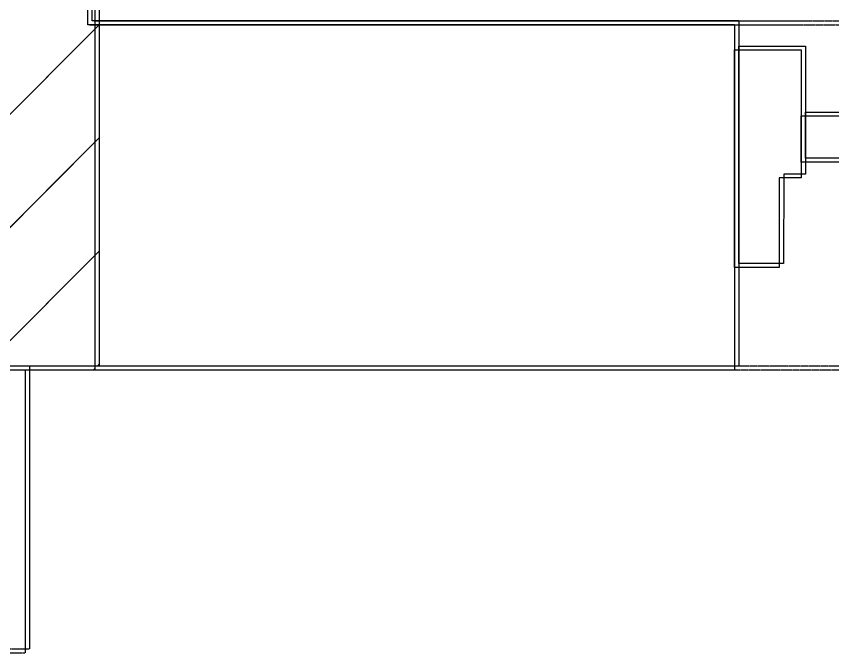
# Model space of a CAD drawing. Header units: inches. Extents: x 4821 to 127877, y 58012 to 433683.
# Drawn here: x 34831 to 35469, y 150687 to 151184 of the extents above; entities that cross this region are included whole.
import ezdxf

# ---------------------------------------------------------------- set-up
doc = ezdxf.new("R2010")
doc.units = ezdxf.units.IN
doc.header["$MEASUREMENT"] = 0
doc.linetypes.add('$0$HIDDEN', pattern=[0.375, 0.25, -0.125])
doc.linetypes.add('New Plans (8)$0$HIDDEN', pattern=[0.375, 0.25, -0.125])
for name, color, linetype in [('A-FURN-FIXD', 10, 'Continuous'), ('A-WAL-CMU', 7, 'Continuous'), ('A-WIN', 141, 'Continuous'), ('COL FISRT$0$COL GROUND$0$Cloums$0$A-COL-HAT', 8, 'Continuous'), ('COL FISRT$0$COL GROUND$0$Cloums$0$A-COL-RFC', 210, 'Continuous'), ('New Plans (8)$0$A-FLOR-OVHD', 8, 'New Plans (8)$0$HIDDEN')]:
    doc.layers.add(name, color=color, linetype=linetype)

# ---------------------------------------------------------------- blocks, each defined once
blk = doc.blocks.new('dxvcbvb')
at = {"layer": 'A-FURN-FIXD'}
for p, q in [((441510.9, -318904.22), (441458.9, -318904.23)), ((441458.9, -318904.23), (441458.92, -319004.23)), ((441510.94, -319074.22), (441510.9, -318904.22)), ((441458.91, -318955.81), (440960.91, -318955.93)), ((441458.92, -318991.81), (441458.91, -318955.81)), ((440960.92, -318991.93), (441458.92, -318991.81)), ((441458.92, -319004.23), (441475.92, -319004.22)), ((441475.92, -319004.22), (441475.94, -319074.22)), ((441475.94, -319074.22), (441510.94, -319074.22))]:
    blk.add_line(p, q, dxfattribs=at)
blk = doc.blocks.new('COL FISRT')
at = {"layer": 'COL FISRT$0$COL GROUND$0$Cloums$0$A-COL-HAT'}
h = blk.add_hatch(dxfattribs=at)
h.set_pattern_fill('ANSI31', color=256, scale=500)
h.set_pattern_definition([(45, (1133291.507, -1550303.88), (-44.19417, 44.19417), [])])
h.paths.add_polyline_path([(1146277.91, -1522172.04), (1146277.91, -1520122.04), (1142477.91, -1520122.04), (1142477.91, -1522172.04), (1142177.91, -1522172.04), (1142177.91, -1522165.88), (1142179.97, -1517122.04), (1149727.91, -1517122.04), (1149727.91, -1520072.04), (1149427.91, -1520072.04), (1149427.91, -1517422.04), (1142480.08, -1517422.04), (1142477.91, -1519822.04), (1146577.91, -1519822.04), (1146577.91, -1522172.04)])
at = {"layer": 'COL FISRT$0$COL GROUND$0$Cloums$0$A-COL-RFC', "linetype": 'Continuous', "elevation": 0}
blk.add_lwpolyline([(1142177.91, -1522172.04), (1142177.91, -1517122.13), (1142471.93, -1517122.04), (1149727.91, -1517122.04), (1149727.91, -1520072.04), (1149427.91, -1520072.04), (1149427.91, -1517422.04), (1142477.91, -1517422.04), (1142477.91, -1519822.04), (1146577.91, -1519822.04), (1146577.91, -1522172.04), (1146277.91, -1522172.04), (1146277.91, -1520122.04), (1142477.91, -1520122.04), (1142477.91, -1522172.04), (1142177.91, -1522172.04)], dxfattribs=at)
blk = doc.blocks.new('FIRST SLAB EDGE')
at = {"layer": 'A-WAL-CMU'}
blk.add_line((1143017.66, -1726488.47), (1143017.66, -1726709.34), dxfattribs=at)
at = {"layer": 'A-WIN', "linetype": '$0$HIDDEN'}
blk.add_line((1142768.33, -1726709.33, 0), (1143017.66, -1726709.34, 0), dxfattribs=at)

msp = doc.modelspace()

# ---------------------------------------------------------------- linework, layer by layer
at = {"layer": 'A-WAL-CMU'}
for p, q in [((35391.98, 151177.58, 0), (34886.49, 151177.58, 0)), ((35391.98, 151177.58), (34886.49, 151177.58)), ((34887.87, 151177.58, 0), (35443.38, 151177.58, 0)), ((34887.87, 151177.58), (35443.38, 151177.58)), ((35395.38, 151180.57, 0), (34889.89, 151180.57, 0)), ((35395.38, 151180.57), (34889.89, 151180.57)), ((34891.27, 151180.57, 0), (35446.78, 151180.57, 0)), ((34891.27, 151180.57), (35446.78, 151180.57)), ((35391.98, 151177.58, 0), (35391.98, 150907.59, 0)), ((35391.98, 151177.58), (35391.98, 150907.59)), ((35395.38, 151180.57, 0), (35395.38, 150910.57, 0)), ((35395.38, 151180.57), (35395.38, 150910.57)), ((35391.98, 150907.59, 0), (34836.49, 150907.6, 0)), ((35391.98, 150907.59), (34836.49, 150907.6)), ((35395.38, 150910.57, 0), (34839.89, 150910.58, 0)), ((35395.38, 150910.57), (34839.89, 150910.58))]:
    msp.add_line(p, q, dxfattribs=at)
at = {"layer": 'A-WAL-CMU', "elevation": 0}
for points in [[(34886.49, 151177.58), (34886.49, 152957.59), (38691.98, 152957.59), (38691.98, 151177.58)], [(34889.89, 151180.57), (34889.89, 152960.57), (38695.38, 152960.57), (38695.38, 151180.57)]]:
    msp.add_lwpolyline(points, dxfattribs=at)
at = {"layer": 'New Plans (8)$0$A-FLOR-OVHD'}
for p, q in [((35391.98, 151177.58), (36491.98, 151177.58)), ((35395.38, 151180.57), (36495.38, 151180.57)), ((36491.98, 150907.59), (35391.98, 150907.59)), ((36495.38, 150910.57), (35395.38, 150910.57))]:
    msp.add_line(p, q, dxfattribs=at)

# ---------------------------------------------------------------- block references
at = {"layer": 'A-WAL-CMU'}
for name, p in [('FIRST SLAB EDGE', (-1108176.96, 1877399.04)), ('FIRST SLAB EDGE', (-1108180.36, 1877396.06)), ('COL FISRT', (-1107582.53, 1673082.6, 0)), ('COL FISRT', (-1107585.93, 1673079.62, 0))]:
    msp.add_blockref(name, p, dxfattribs=at)
at = {"layer": 'A-WAL-CMU', "xscale": -1, "rotation": 0.0003415270404083515}
for p in [(476900.96, 470064.69), (476904.36, 470067.67)]:
    msp.add_blockref('dxvcbvb', p, dxfattribs=at)

doc.saveas('drawing.dxf')
